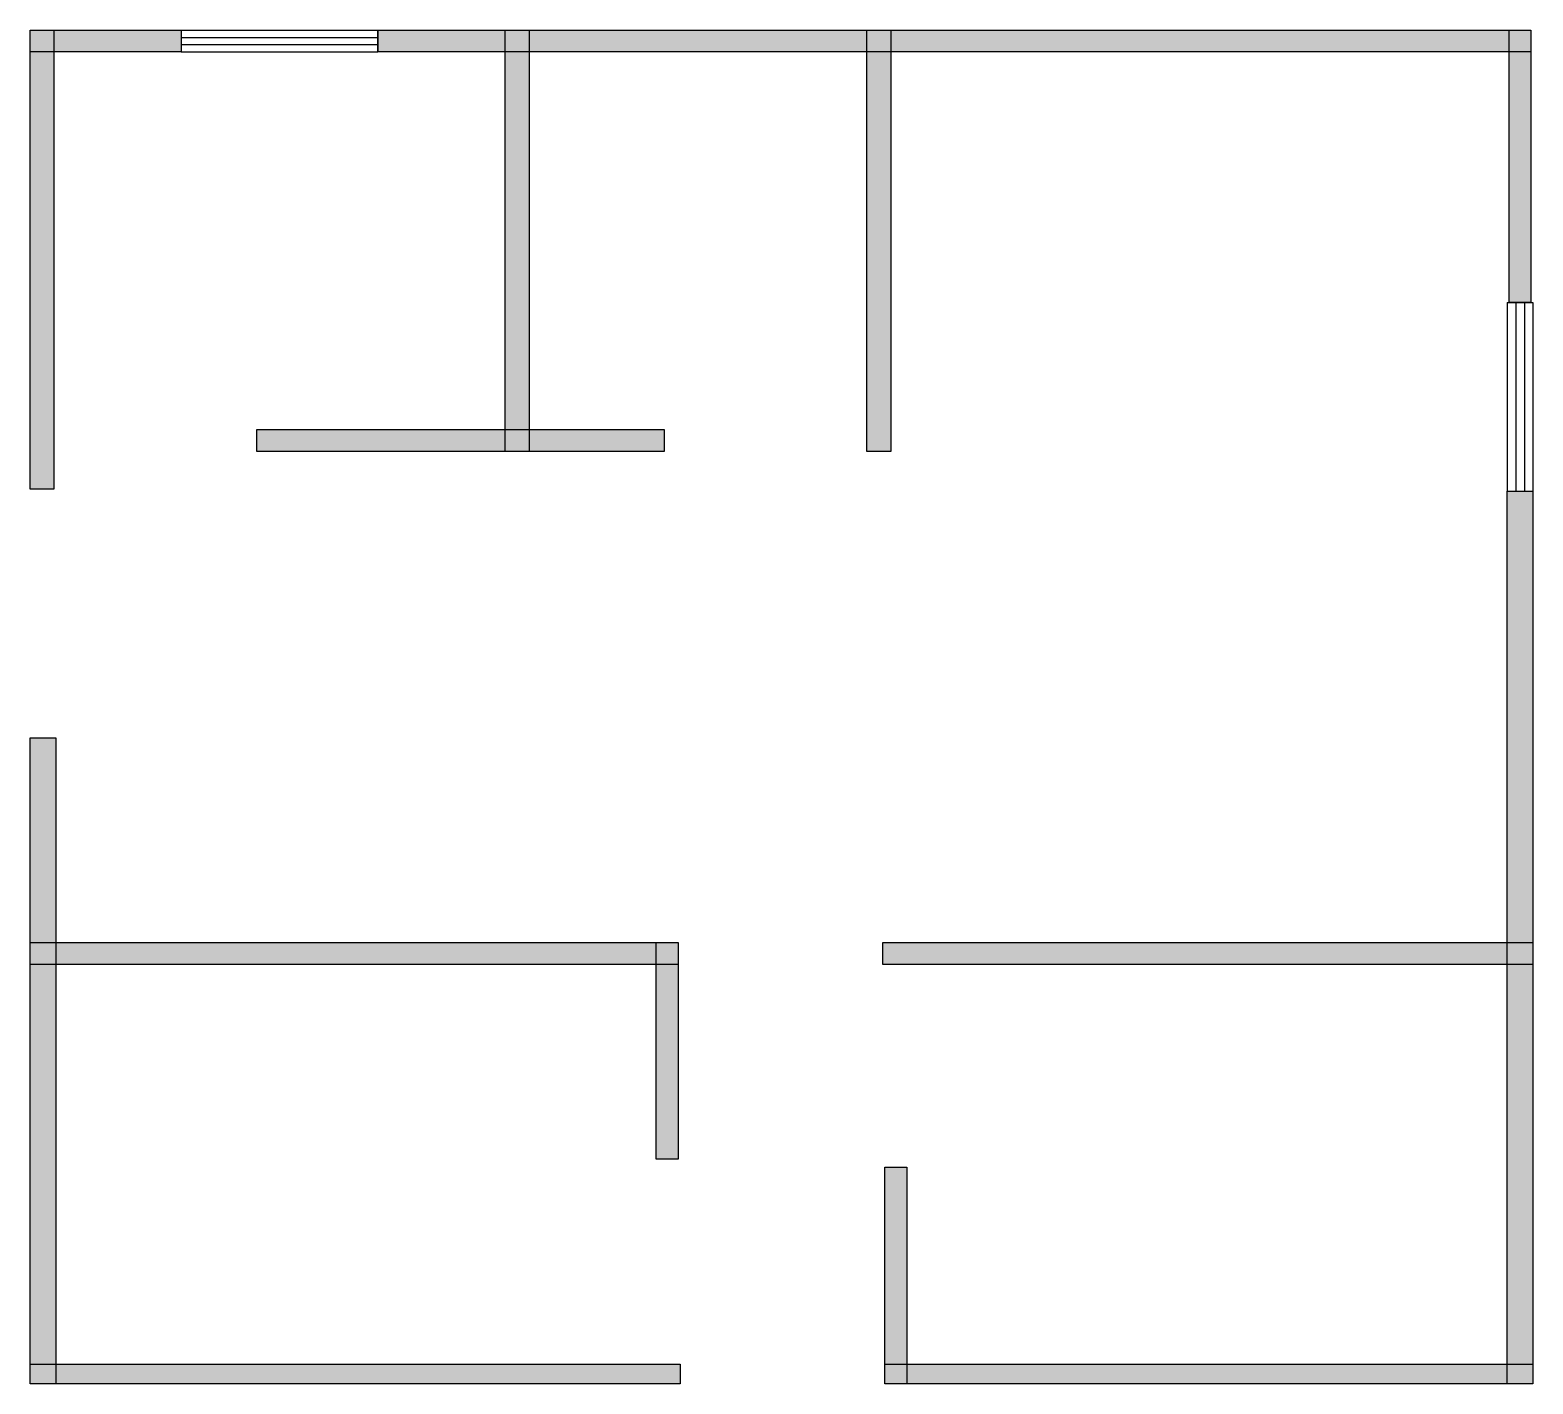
# Model space of a CAD drawing. Header units: millimetres. Extents: x 519 to 7172, y 0 to 5993.
import ezdxf

# ---------------------------------------------------------------- set-up
doc = ezdxf.new("R2010")
doc.units = ezdxf.units.MM
doc.layers.add('WALL', color=7, linetype='Continuous')
doc.layers.add('WINDOW', color=5, linetype='Continuous')

msp = doc.modelspace()

# ---------------------------------------------------------------- hatches: boundary and pattern name
at = {"layer": 'WALL'}
h = msp.add_hatch(color=256, dxfattribs=at)
h.dxf.hatch_style = 1
h.paths.add_polyline_path([(519.2, 5992.8), (1188, 5992.8), (1188, 5896), (519.2, 5896)])
h = msp.add_hatch(color=256, dxfattribs=at)
h.dxf.hatch_style = 1
h.paths.add_polyline_path([(519.2, 5992.8), (624.8, 5992.8), (624.8, 3960), (519.2, 3960)])
h = msp.add_hatch(color=256, dxfattribs=at)
h.dxf.hatch_style = 1
h.paths.add_polyline_path([(2059.2, 5992.8), (7163.2, 5992.8), (7163.2, 5896), (2059.2, 5896)])
h = msp.add_hatch(color=256, dxfattribs=at)
h.dxf.hatch_style = 1
h.paths.add_polyline_path([(2622.4, 5992.8), (2728, 5992.8), (2728, 4127.2), (2622.4, 4127.2)])
h = msp.add_hatch(color=256, dxfattribs=at)
h.dxf.hatch_style = 1
h.paths.add_polyline_path([(4224, 5992.8), (4329.6, 5992.8), (4329.6, 4127.2), (4224, 4127.2)])
h = msp.add_hatch(color=256, dxfattribs=at)
h.dxf.hatch_style = 1
h.paths.add_polyline_path([(7066.4, 5992.8), (7163.2, 5992.8), (7163.2, 4787.2), (7066.4, 4787.2)])
h = msp.add_hatch(color=256, dxfattribs=at)
h.dxf.hatch_style = 1
h.paths.add_polyline_path([(1522.4, 4224), (3326.4, 4224), (3326.4, 4127.2), (1522.4, 4127.2)])
h = msp.add_hatch(color=256, dxfattribs=at)
h.dxf.hatch_style = 1
h.paths.add_polyline_path([(7057.6, 3951.2), (7172, 3951.2), (7172, 0), (7057.6, 0)])
h = msp.add_hatch(color=256, dxfattribs=at)
h.dxf.hatch_style = 1
h.paths.add_polyline_path([(519.2, 2860), (633.6, 2860), (633.6, 0), (519.2, 0)])
h = msp.add_hatch(color=256, dxfattribs=at)
h.dxf.hatch_style = 1
h.paths.add_polyline_path([(519.2, 1953.6), (3388, 1953.6), (3388, 1856.8), (519.2, 1856.8)])
h = msp.add_hatch(color=256, dxfattribs=at)
h.dxf.hatch_style = 1
h.paths.add_polyline_path([(3291.2, 1953.6), (3388, 1953.6), (3388, 994.4), (3291.2, 994.4)])
h = msp.add_hatch(color=256, dxfattribs=at)
h.dxf.hatch_style = 1
h.paths.add_polyline_path([(4294.4, 1953.6), (7172, 1953.6), (7172, 1856.8), (4294.4, 1856.8)])
h = msp.add_hatch(color=256, dxfattribs=at)
h.dxf.hatch_style = 1
h.paths.add_polyline_path([(4303.2, 959.2), (4400, 959.2), (4400, 0), (4303.2, 0)])
h = msp.add_hatch(color=256, dxfattribs=at)
h.dxf.hatch_style = 1
h.paths.add_polyline_path([(519.2, 88), (3396.8, 88), (3396.8, 0), (519.2, 0)])
h = msp.add_hatch(color=256, dxfattribs=at)
h.dxf.hatch_style = 1
h.paths.add_polyline_path([(4303.2, 88), (7172, 88), (7172, 0), (4303.2, 0)])

# ---------------------------------------------------------------- linework, layer by layer
for points in [[(519.2, 5992.8), (1188, 5992.8), (1188, 5896), (519.2, 5896)], [(519.2, 5992.8), (624.8, 5992.8), (624.8, 3960), (519.2, 3960)], [(2059.2, 5992.8), (7163.2, 5992.8), (7163.2, 5896), (2059.2, 5896)], [(2622.4, 5992.8), (2728, 5992.8), (2728, 4127.2), (2622.4, 4127.2)], [(4224, 5992.8), (4329.6, 5992.8), (4329.6, 4127.2), (4224, 4127.2)], [(7066.4, 5992.8), (7163.2, 5992.8), (7163.2, 4787.2), (7066.4, 4787.2)], [(1522.4, 4224), (3326.4, 4224), (3326.4, 4127.2), (1522.4, 4127.2)], [(7057.6, 3951.2), (7172, 3951.2), (7172, 0), (7057.6, 0)], [(519.2, 2860), (633.6, 2860), (633.6, 0), (519.2, 0)], [(519.2, 1953.6), (3388, 1953.6), (3388, 1856.8), (519.2, 1856.8)], [(3291.2, 1953.6), (3388, 1953.6), (3388, 994.4), (3291.2, 994.4)], [(4294.4, 1953.6), (7172, 1953.6), (7172, 1856.8), (4294.4, 1856.8)], [(4303.2, 959.2), (4400, 959.2), (4400, 0), (4303.2, 0)], [(519.2, 88), (3396.8, 88), (3396.8, 0), (519.2, 0)], [(4303.2, 88), (7172, 88), (7172, 0), (4303.2, 0)]]:
    msp.add_lwpolyline(points, close=True, dxfattribs=at)
at = {"layer": 'WINDOW'}
for p, q in [((1188, 5992.8), (2059.2, 5992.8)), ((1188, 5992.8), (1188, 5896)), ((2059.2, 5992.8), (2059.2, 5896)), ((1188, 5960.5), (2059.2, 5960.5)), ((1188, 5928.3), (2059.2, 5928.3)), ((1188, 5896), (2059.2, 5896)), ((7057.6, 4787.2), (7057.6, 3951.2)), ((7057.6, 4787.2), (7172, 4787.2)), ((7095.7, 4787.2), (7095.7, 3951.2)), ((7133.9, 4787.2), (7133.9, 3951.2)), ((7172, 4787.2), (7172, 3951.2)), ((7057.6, 3951.2), (7172, 3951.2))]:
    msp.add_line(p, q, dxfattribs=at)

doc.saveas('drawing.dxf')
